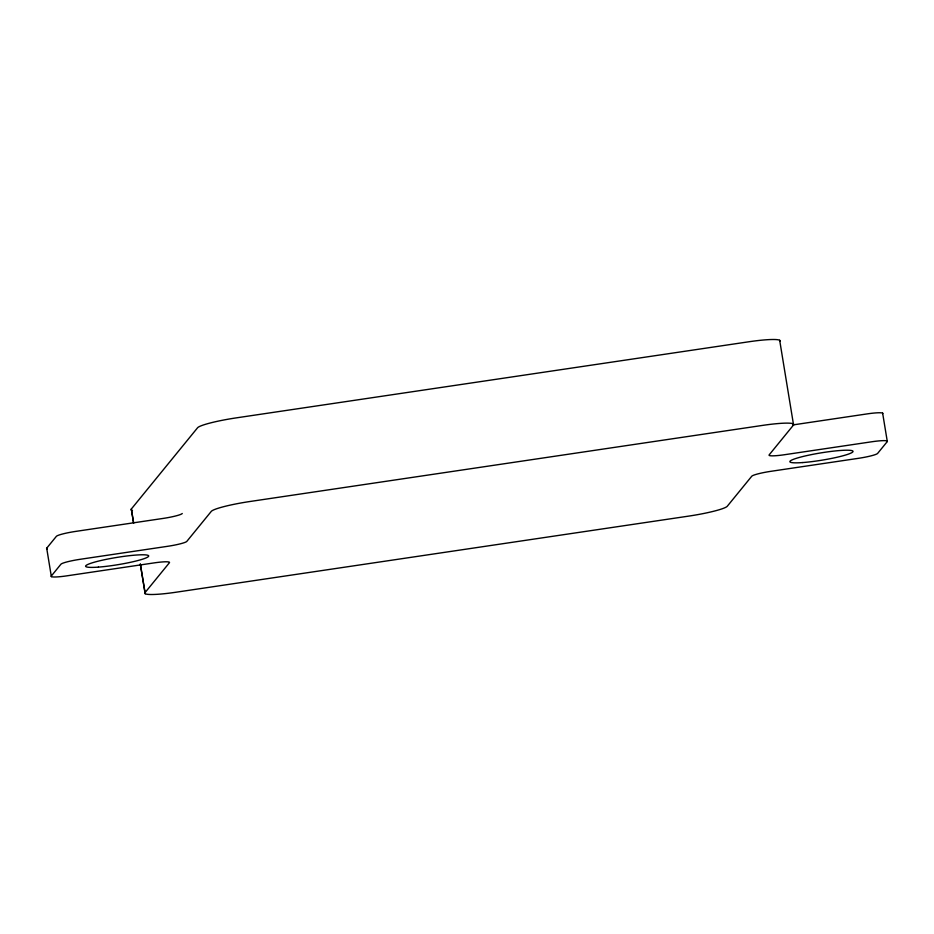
<?xml version="1.0" encoding="UTF-8"?>
<svg xmlns="http://www.w3.org/2000/svg" width="934" height="934" viewBox="0 0 934 934"><rect width="100%" height="100%" fill="white"/><g stroke="black" fill="none" stroke-linecap="round" stroke-linejoin="round"><path stroke-width="1.4" d="M51.358 576.605L46.7 548.2L56.355 536.361A17.769 2.043 -9.3 0 1 75.724 531.399L162.89 518.463A17.769 2.043 -9.3 0 0 182.258 513.502M133.632 523.215L131.309 509.042L197.564 427.784A35.539 4.086 -9.3 0 1 236.29 417.872L748.858 341.774A35.539 4.086 -9.3 0 1 779.867 341.342M882.642 413.143L887.3 441.548L877.645 453.387A17.769 2.043 -9.3 0 1 858.276 458.349L771.11 471.285A17.769 2.043 -9.3 0 0 751.742 476.247L727.306 506.216A35.539 4.086 -9.3 0 1 688.58 516.128L176.012 592.226A35.539 4.086 -9.3 0 1 145.004 592.658L169.439 562.7A17.769 2.043 -9.3 0 0 153.935 562.922L66.769 575.858A17.769 2.043 -9.3 0 1 51.265 576.08L60.92 564.229A17.769 2.043 -9.3 0 1 80.289 559.279L167.455 546.332A17.769 2.043 -9.3 0 0 186.823 541.381L211.259 511.412A35.539 4.086 -9.3 0 1 249.985 501.5L762.553 425.402A35.539 4.086 -9.3 0 1 793.561 424.958L779.68 340.291M793.561 424.958L769.126 454.928A17.769 2.043 -9.3 0 0 784.63 454.706L871.796 441.77A17.769 2.043 -9.3 0 1 887.3 441.548M792.919 424.923L867.231 413.89A17.769 2.043 -9.3 0 1 882.735 413.669M131.507 510.092L133.597 522.842M140.322 563.949L145.202 593.709M140.369 564.311L145.004 592.658M47.284 548.912A17.769 2.043 -9.3 0 1 46.7 548.2M132.488 510.454A35.539 4.086 -9.3 0 1 131.309 509.042M802.75 462.552A31.989 3.678 -9.3 0 0 852.835 451.869A31.989 3.678 -9.3 0 0 808.774 455.162A31.989 3.678 -9.3 0 0 802.75 462.552M98.409 567.113A31.989 3.678 -9.3 0 0 148.494 556.442A31.989 3.678 -9.3 0 0 104.433 559.735A31.989 3.678 -9.3 0 0 98.409 567.113"/></g></svg>
